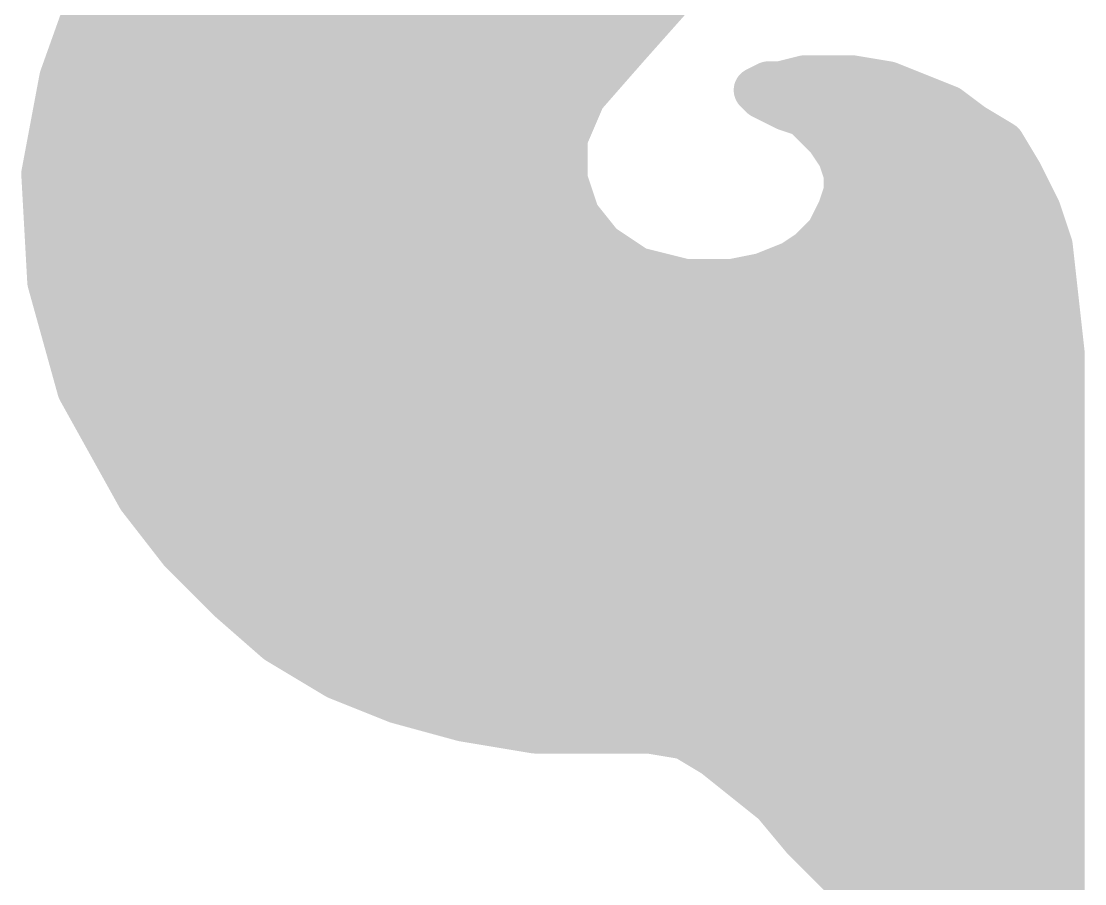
# Model space of a CAD drawing. Extents: x -33 to 74, y -22 to 37.
# Drawn here: x 10.071 to 11.847, y 22.729 to 24.17 of the extents above; entities that cross this region are included whole.
import ezdxf

# ---------------------------------------------------------------- set-up
doc = ezdxf.new("R2010")
doc.units = 0
doc.layers.add('22', color=40, linetype='CONTINUOUS')

msp = doc.modelspace()

# ---------------------------------------------------------------- linework, layer by layer
at = {"layer": '22', "const_width": 0.0762}
for points in [[(10.139, 24.075), (10.189, 24.215)], [(11.159, 24.215), (11.079, 24.125)], [(10.1677, 24.1554), (11.106, 24.1554)], [(11.079, 24.125), (11.009, 24.045)], [(10.109, 23.915), (10.139, 24.075)], [(10.1405, 24.0792), (11.0389, 24.0792)], [(11.339, 24.065), (11.379, 24.075)], [(11.379, 24.075), (11.459, 24.075)], [(11.459, 24.075), (11.519, 24.065)], [(11.299, 24.055), (11.319, 24.065)], [(11.309, 24.045), (11.299, 24.055)], [(11.319, 24.065), (11.339, 24.065)], [(11.519, 24.065), (11.619, 24.025)], [(11.009, 24.045), (10.979, 23.975)], [(11.349, 24.025), (11.309, 24.045)], [(11.379, 24.015), (11.349, 24.025)], [(11.419, 23.975), (11.379, 24.015)], [(11.619, 24.025), (11.659, 23.995)], [(10.1255, 24.003), (10.991, 24.003)], [(11.391, 24.003), (11.6483, 24.003)], [(11.659, 23.995), (11.709, 23.965)], [(10.979, 23.975), (10.979, 23.905)], [(11.439, 23.945), (11.419, 23.975)], [(11.709, 23.965), (11.739, 23.915)], [(11.449, 23.915), (11.439, 23.945)], [(10.1112, 23.9268), (10.979, 23.9268)], [(11.4451, 23.9268), (11.7319, 23.9268)], [(10.119, 23.735), (10.109, 23.915)], [(11.449, 23.885), (11.449, 23.915)], [(11.739, 23.915), (11.769, 23.855)], [(10.979, 23.905), (10.999, 23.845)], [(11.439, 23.855), (11.449, 23.885)], [(11.419, 23.815), (11.439, 23.855)], [(11.769, 23.855), (11.789, 23.795)], [(10.1126, 23.8506), (10.9971, 23.8506)], [(10.999, 23.845), (11.039, 23.795)], [(11.4368, 23.8506), (11.7705, 23.8506)], [(11.389, 23.785), (11.419, 23.815)], [(11.039, 23.795), (11.099, 23.755)], [(11.359, 23.765), (11.389, 23.785)], [(11.789, 23.795), (11.809, 23.615)], [(10.1168, 23.7744), (11.0699, 23.7744)], [(11.309, 23.745), (11.359, 23.765)], [(11.3731, 23.7744), (11.7913, 23.7744)], [(11.099, 23.755), (11.179, 23.735)], [(10.169, 23.555), (10.119, 23.735)], [(11.179, 23.735), (11.259, 23.735)], [(11.259, 23.735), (11.309, 23.745)], [(10.1292, 23.6982), (11.7998, 23.6982)], [(10.1504, 23.622), (11.8082, 23.622)], [(11.809, 23.615), (11.809, 22.335)], [(10.269, 23.375), (10.169, 23.555)], [(10.1741, 23.5458), (11.809, 23.5458)], [(10.2164, 23.4696), (11.809, 23.4696)], [(10.2588, 23.3934), (11.809, 23.3934)], [(10.339, 23.285), (10.269, 23.375)], [(10.314, 23.3172), (11.809, 23.3172)], [(10.419, 23.205), (10.339, 23.285)], [(10.383, 23.241), (11.809, 23.241)], [(10.499, 23.135), (10.419, 23.205)], [(10.4649, 23.1648), (11.809, 23.1648)], [(10.599, 23.075), (10.499, 23.135)], [(10.5763, 23.0886), (11.809, 23.0886)], [(10.699, 23.035), (10.599, 23.075)], [(10.809, 23.005), (10.699, 23.035)], [(10.7819, 23.0124), (11.809, 23.0124)], [(10.929, 22.985), (10.809, 23.005)], [(11.119, 22.985), (10.929, 22.985)], [(11.179, 22.975), (11.119, 22.985)], [(11.229, 22.945), (11.179, 22.975)], [(11.329, 22.865), (11.229, 22.945)], [(11.24, 22.9362), (11.809, 22.9362)], [(11.379, 22.805), (11.329, 22.865)], [(11.3332, 22.86), (11.809, 22.86)], [(11.509, 22.675), (11.379, 22.805)], [(11.4002, 22.7838), (11.809, 22.7838)], [(11.4764, 22.7076), (11.809, 22.7076)]]:
    msp.add_lwpolyline(points, dxfattribs=at)
at = {"layer": '22', "const_width": 0.0381}
for points in [[(10.1677, 24.1745, 1), (10.1677, 24.1364)], [(11.106, 24.1364, 1), (11.106, 24.1745)], [(11.0933, 24.1125, 1), (11.0647, 24.1375)], [(11.0648, 24.1377, 1), (11.0932, 24.1123)], [(10.1577, 24.0715, 1), (10.1203, 24.0785)], [(10.1405, 24.0983, 1), (10.1405, 24.0602)], [(11.0389, 24.0602, 1), (11.0389, 24.0983)], [(11.379, 24.0941, 1), (11.379, 24.056)], [(11.3836, 24.0565, 1), (11.3744, 24.0935)], [(11.4621, 24.0938, 1), (11.4559, 24.0562)], [(11.459, 24.056, 1), (11.459, 24.0941)], [(10.1211, 24.0814, 1), (10.1569, 24.0686)], [(11.3125, 24.0685, 1), (11.2855, 24.0415)], [(11.2905, 24.072, 1), (11.3075, 24.038)], [(11.319, 24.0841, 1), (11.319, 24.046)], [(11.3275, 24.048, 1), (11.3105, 24.082)], [(11.3344, 24.0835, 1), (11.3436, 24.0465)], [(11.339, 24.046, 1), (11.339, 24.0841)], [(11.5261, 24.0827, 1), (11.5119, 24.0473)], [(11.5159, 24.0462, 1), (11.5221, 24.0838)], [(10.9947, 24.0575, 1), (11.0233, 24.0325)], [(11.0265, 24.0375, 1), (10.9915, 24.0525)], [(11.3175, 24.062, 1), (11.3005, 24.028)], [(11.2955, 24.0315, 1), (11.3225, 24.0585)], [(11.355, 24.0431, 1), (11.343, 24.0069)], [(11.3405, 24.008, 1), (11.3575, 24.042)], [(11.3925, 24.0285, 1), (11.3655, 24.0015)], [(11.373, 23.9969, 1), (11.385, 24.0331)], [(11.6304, 24.0402, 1), (11.6076, 24.0098)], [(11.6119, 24.0073, 1), (11.6261, 24.0427)], [(10.1255, 24.0221, 1), (10.1255, 23.984)], [(10.991, 23.984, 1), (10.991, 24.0221)], [(11.391, 24.0221, 1), (11.391, 23.984)], [(11.6688, 24.0113, 1), (11.6492, 23.9787)], [(11.6483, 23.984, 1), (11.6483, 24.0221)], [(11.6476, 23.9798, 1), (11.6704, 24.0102)], [(10.9615, 23.9825, 1), (10.9965, 23.9675)], [(10.9981, 23.975, 1), (10.96, 23.975)], [(11.4349, 23.9856, 1), (11.4031, 23.9644)], [(11.4055, 23.9615, 1), (11.4325, 23.9885)], [(11.7253, 23.9748, 1), (11.6927, 23.9552)], [(11.6992, 23.9487, 1), (11.7188, 23.9813)], [(11.4571, 23.951, 1), (11.4209, 23.939)], [(10.1112, 23.9459, 1), (10.1112, 23.9078)], [(10.979, 23.9078, 1), (10.979, 23.9459)], [(11.4231, 23.9344, 1), (11.4549, 23.9556)], [(11.4451, 23.9459, 1), (11.4451, 23.9078)], [(11.7319, 23.9078, 1), (11.7319, 23.9459)], [(10.128, 23.9161, 1), (10.09, 23.9139)], [(11.468, 23.915, 1), (11.4299, 23.915)], [(11.756, 23.9235, 1), (11.722, 23.9065)], [(11.7227, 23.9052, 1), (11.7553, 23.9248)], [(10.0903, 23.9185, 1), (10.1277, 23.9115)], [(10.9971, 23.911, 1), (10.9609, 23.899)], [(11.4309, 23.909, 1), (11.4671, 23.921)], [(10.96, 23.905, 1), (10.9981, 23.905)], [(11.4671, 23.879, 1), (11.4309, 23.891)], [(11.456, 23.8465, 1), (11.422, 23.8635)], [(11.4299, 23.885, 1), (11.468, 23.885)], [(11.7871, 23.861, 1), (11.7509, 23.849)], [(10.1126, 23.8697, 1), (10.1126, 23.8316)], [(11.0139, 23.8569, 1), (10.9841, 23.8331)], [(10.9971, 23.8316, 1), (10.9971, 23.8697)], [(11.4368, 23.8697, 1), (11.4368, 23.8316)], [(11.4209, 23.861, 1), (11.4571, 23.849)], [(11.752, 23.8465, 1), (11.786, 23.8635)], [(11.7705, 23.8316, 1), (11.7705, 23.8697)], [(10.9809, 23.839, 1), (11.0171, 23.851)], [(11.402, 23.8235, 1), (11.436, 23.8065)], [(11.4325, 23.8015, 1), (11.4055, 23.8285)], [(11.0496, 23.8109, 1), (11.0284, 23.7791)], [(11.0241, 23.7831, 1), (11.0539, 23.8069)], [(11.3996, 23.7691, 1), (11.3784, 23.8009)], [(11.8079, 23.7971, 1), (11.7701, 23.7929)], [(11.7709, 23.789, 1), (11.8071, 23.801)], [(10.1168, 23.7934, 1), (10.1168, 23.7553)], [(11.0699, 23.7553, 1), (11.0699, 23.7934)], [(11.3661, 23.7473, 1), (11.3519, 23.7827)], [(11.3731, 23.7934, 1), (11.3731, 23.7553)], [(11.3755, 23.7985, 1), (11.4025, 23.7715)], [(11.7913, 23.7553, 1), (11.7913, 23.7934)], [(11.1036, 23.7735, 1), (11.0944, 23.7365)], [(11.0884, 23.7391, 1), (11.1096, 23.7709)], [(11.3484, 23.7809, 1), (11.3696, 23.7491)], [(10.1374, 23.7401, 1), (10.1006, 23.7299)], [(11.179, 23.754, 1), (11.179, 23.7159)], [(11.1744, 23.7165, 1), (11.1836, 23.7535)], [(11.2553, 23.7537, 1), (11.2627, 23.7163)], [(11.259, 23.7159, 1), (11.259, 23.754)], [(11.3019, 23.7627, 1), (11.3161, 23.7273)], [(11.3127, 23.7263, 1), (11.3053, 23.7637)], [(10.1, 23.7339, 1), (10.138, 23.7361)], [(10.1292, 23.7172, 1), (10.1292, 23.6791)], [(11.7998, 23.6791, 1), (11.7998, 23.7172)], [(10.1504, 23.641, 1), (10.1504, 23.6029)], [(11.8082, 23.6029, 1), (11.8082, 23.641)], [(11.8281, 23.615, 1), (11.79, 23.615)], [(11.7901, 23.6129, 1), (11.8279, 23.6171)], [(10.1857, 23.5643, 1), (10.1523, 23.5457)], [(10.1506, 23.5499, 1), (10.1874, 23.5601)], [(10.1741, 23.5648, 1), (10.1741, 23.5267)], [(11.809, 23.5267, 1), (11.809, 23.5648)], [(10.2164, 23.4886, 1), (10.2164, 23.4505)], [(11.809, 23.4505, 1), (11.809, 23.4886)], [(10.2588, 23.4124, 1), (10.2588, 23.3743)], [(11.809, 23.3743, 1), (11.809, 23.4124)], [(10.284, 23.3867, 1), (10.254, 23.3633)], [(10.2523, 23.3657, 1), (10.2857, 23.3843)], [(10.314, 23.3362, 1), (10.314, 23.2981)], [(11.809, 23.2981, 1), (11.809, 23.3362)], [(10.3525, 23.2985, 1), (10.3255, 23.2715)], [(10.324, 23.2733, 1), (10.354, 23.2967)], [(10.383, 23.26, 1), (10.383, 23.2219)], [(11.809, 23.2219, 1), (11.809, 23.26)], [(10.4315, 23.2193, 1), (10.4065, 23.1907)], [(10.4055, 23.1915, 1), (10.4325, 23.2185)], [(10.4649, 23.1838, 1), (10.4649, 23.1457)], [(11.809, 23.1457, 1), (11.809, 23.1838)], [(10.5088, 23.1513, 1), (10.4892, 23.1187)], [(10.4865, 23.1207, 1), (10.5115, 23.1493)], [(10.5763, 23.1076, 1), (10.5763, 23.0695)], [(10.6061, 23.0927, 1), (10.5919, 23.0573)], [(10.5892, 23.0587, 1), (10.6088, 23.0913)], [(11.809, 23.0695, 1), (11.809, 23.1076)], [(10.704, 23.0534, 1), (10.694, 23.0166)], [(10.6919, 23.0173, 1), (10.7061, 23.0527)], [(10.7819, 23.0314, 1), (10.7819, 22.9933)], [(10.8121, 23.0238, 1), (10.8059, 22.9862)], [(10.804, 22.9866, 1), (10.814, 23.0234)], [(11.809, 22.9933, 1), (11.809, 23.0314)], [(10.929, 23.004, 1), (10.929, 22.9659)], [(10.9259, 22.9662, 1), (10.9321, 23.0038)], [(11.1221, 23.0038, 1), (11.1159, 22.9662)], [(11.119, 22.9659, 1), (11.119, 23.004)], [(11.1888, 22.9913, 1), (11.1692, 22.9587)], [(11.1759, 22.9562, 1), (11.1821, 22.9938)], [(11.2409, 22.9599, 1), (11.2171, 22.9301)], [(11.2192, 22.9287, 1), (11.2388, 22.9613)], [(11.24, 22.9552, 1), (11.24, 22.9171)], [(11.809, 22.9171, 1), (11.809, 22.9552)], [(11.3436, 22.8772, 1), (11.3144, 22.8528)], [(11.3332, 22.879, 1), (11.3332, 22.8409)], [(11.3171, 22.8501, 1), (11.3409, 22.8799)], [(11.809, 22.8409, 1), (11.809, 22.879)], [(11.3925, 22.8185, 1), (11.3655, 22.7915)], [(11.3644, 22.7928, 1), (11.3936, 22.8172)], [(11.4002, 22.8028, 1), (11.4002, 22.7647)], [(11.809, 22.7647, 1), (11.809, 22.8028)], [(11.4764, 22.7266, 1), (11.4764, 22.6885)], [(11.809, 22.6885, 1), (11.809, 22.7266)]]:
    msp.add_lwpolyline(points, format="xyb", dxfattribs=at)

doc.saveas('drawing.dxf')
